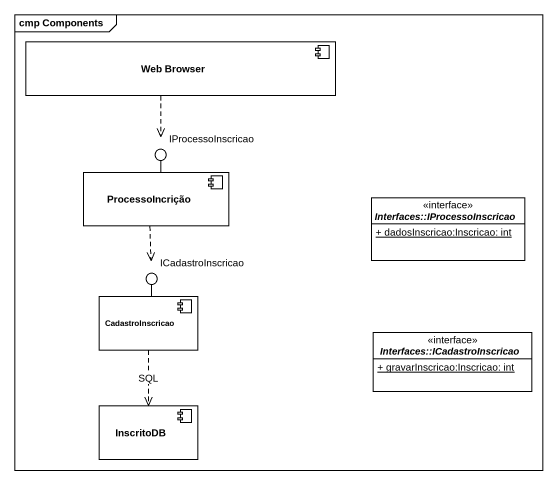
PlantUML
@startuml
mainframe cmp Components
allowmixing
hide circle
hide empty members
skinparam classAttributeIconSize 0
component "Web Browser" as Web_Browser
() IProcessoInscricao
component ProcessoIncrição
interface "Interfaces::IProcessoInscricao" as Interfaces <<interface>> {
  {static} + dadosInscricao:Inscricao: int
}
() ICadastroInscricao
component CadastroInscricao
interface "Interfaces::ICadastroInscricao" as Interfaces_2 <<interface>> {
  {static} + gravarInscricao:Inscricao: int
}
component InscritoDB
ProcessoIncrição -up- IProcessoInscricao
CadastroInscricao -up- ICadastroInscricao
Web_Browser ..> IProcessoInscricao
ProcessoIncrição ..> ICadastroInscricao
CadastroInscricao ..> InscritoDB : SQL
@enduml
